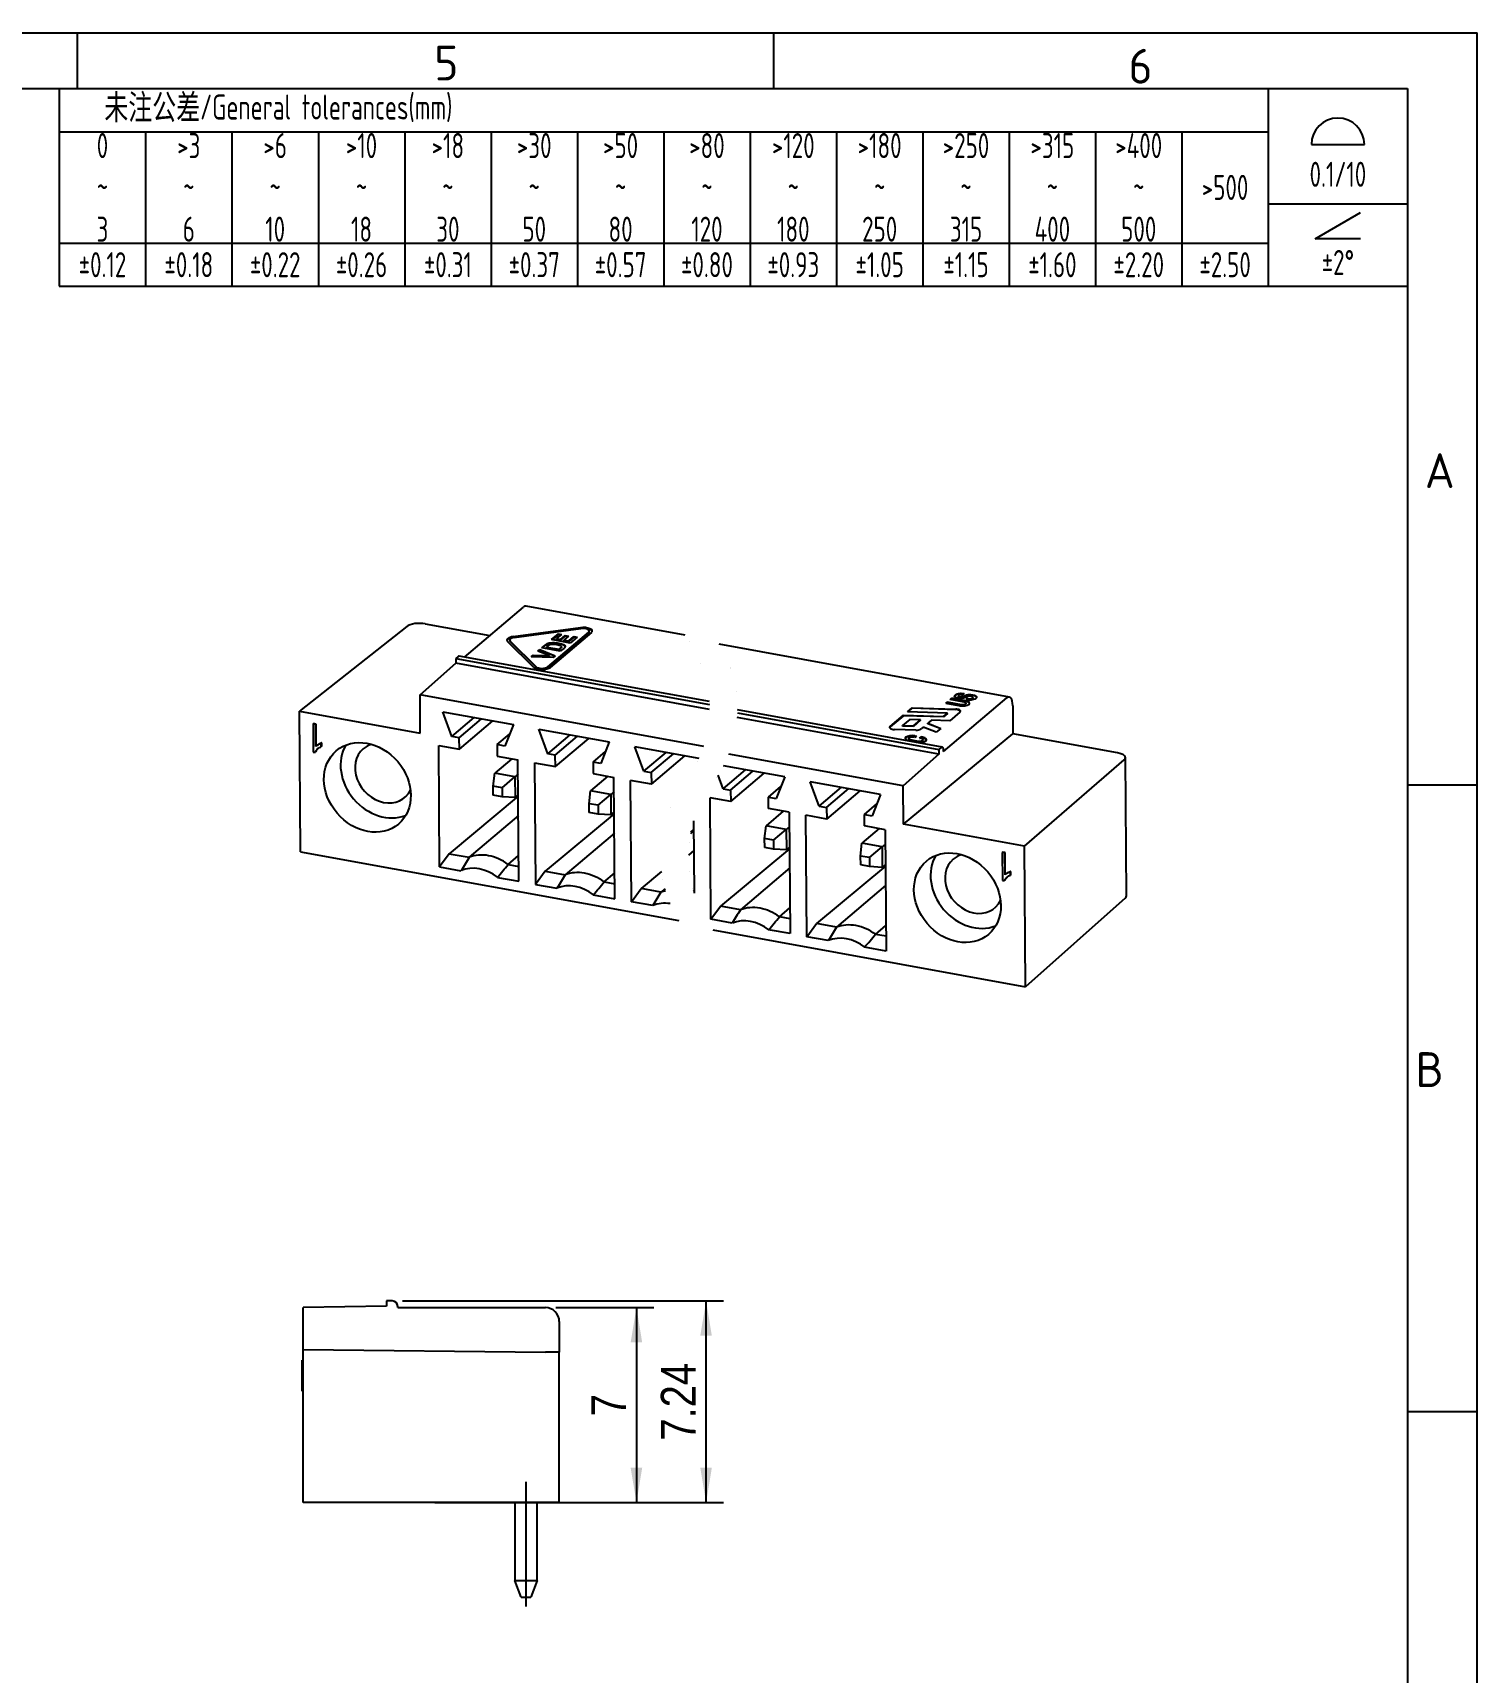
# Model space of a CAD drawing. Header units: millimetres. Extents: x 6 to 292, y 5 to 204.
# Drawn here: x 188.3 to 292, y 86.3 to 204 of the extents above; entities that cross this region are included whole.
import ezdxf
from ezdxf.enums import TextEntityAlignment as Align
from ezdxf.lldxf.tags import DXFTag

# ---------------------------------------------------------------- set-up
doc = ezdxf.new("R2010")
doc.units = ezdxf.units.MM
for name, color, linetype in [('200024132', 7, 'Continuous'), ('TEXT', 7, 'Continuous'), ('图框', 7, 'Continuous'), ('尺寸层', 7, 'Continuous'), ('细实线', 7, 'Continuous'), ('轮廓线', 7, 'Continuous')]:
    doc.layers.add(name, color=color, linetype=linetype)
doc.styles.add('SEACAD_Arial_Narrow', font='ARIALN.TTF')
doc.styles.add('SEACAD_Solid_Edge_ANSI', font='seans.ttf')
tags = doc.linetypes.add('CENTER2', pattern=[28.575, 19.05, -3.175, 3.175, -3.175]).pattern_tags.tags
tags[10:11] = [DXFTag(74, 4), DXFTag(75, 0), DXFTag(340, '0'), DXFTag(46, 0.0), DXFTag(50, 0.0), DXFTag(44, 0.0), DXFTag(45, 0.0)]
tags[8:9] = [DXFTag(74, 4), DXFTag(75, 0), DXFTag(340, '0'), DXFTag(46, 0.0), DXFTag(50, 0.0), DXFTag(44, 0.0), DXFTag(45, 0.0)]
tags[6:7] = [DXFTag(74, 4), DXFTag(75, 0), DXFTag(340, '0'), DXFTag(46, 0.0), DXFTag(50, 0.0), DXFTag(44, 0.0), DXFTag(45, 0.0)]
tags[4:5] = [DXFTag(74, 4), DXFTag(75, 0), DXFTag(340, '0'), DXFTag(46, 0.0), DXFTag(50, 0.0), DXFTag(44, 0.0), DXFTag(45, 0.0)]
tags = doc.linetypes.add('DIVIDE2', pattern=[15.875, 6.35, -3.175, 0, -3.175, 0, -3.175]).pattern_tags.tags
tags[14:15] = [DXFTag(74, 4), DXFTag(75, 0), DXFTag(340, '0'), DXFTag(46, 0.0), DXFTag(50, 0.0), DXFTag(44, 0.0), DXFTag(45, 0.0)]
tags[12:13] = [DXFTag(74, 4), DXFTag(75, 0), DXFTag(340, '0'), DXFTag(46, 0.0), DXFTag(50, 0.0), DXFTag(44, 0.0), DXFTag(45, 0.0)]
tags[10:11] = [DXFTag(74, 4), DXFTag(75, 0), DXFTag(340, '0'), DXFTag(46, 0.0), DXFTag(50, 0.0), DXFTag(44, 0.0), DXFTag(45, 0.0)]
tags[8:9] = [DXFTag(74, 4), DXFTag(75, 0), DXFTag(340, '0'), DXFTag(46, 0.0), DXFTag(50, 0.0), DXFTag(44, 0.0), DXFTag(45, 0.0)]
tags[6:7] = [DXFTag(74, 4), DXFTag(75, 0), DXFTag(340, '0'), DXFTag(46, 0.0), DXFTag(50, 0.0), DXFTag(44, 0.0), DXFTag(45, 0.0)]
tags[4:5] = [DXFTag(74, 4), DXFTag(75, 0), DXFTag(340, '0'), DXFTag(46, 0.0), DXFTag(50, 0.0), DXFTag(44, 0.0), DXFTag(45, 0.0)]
doc.dimstyles.new('DEGSON', dxfattribs={"dimtxt": 2.5, "dimasz": 2.5, "dimexe": 1.25, "dimexo": 0.75, "dimgap": 0.75, "dimtad": 1, "dimdec": 3, "dimlfac": 0.5, "dimdsep": 46, "dimtxsty": 'SEACAD_Arial_Narrow', "dimblk1": '_SE_FILLED', "dimblk2": '_SE_FILLED', "dimsah": 1, "dimcen": 1.25, "dimadec": 1, "dimazin": 0, "dimtfac": 0.7, "dimtdec": 3, "dimtmove": 0, "dimatfit": 3, "dimfxl": 1, "dimtolj": 1, "dimarcsym": 0})

# ---------------------------------------------------------------- blocks, each defined once
blk = doc.blocks.new('SEANNOT_GROUP17')
at = {"layer": '尺寸层', "color": 7, "linetype": 'CENTER2'}
blk.add_line((223.7, 99.97), (223.7, 91.01), dxfattribs=at)
blk = doc.blocks.new('Customer-technical.dft')
at = {"layer": '细实线', "color": 7, "linetype": 'Continuous'}
for p, q in [((-96.8, 0), (0, 0)), ((-96.8, 0), (-96.8, -14.2)), ((-10, 0), (-10, -14.2)), ((0, 0), (0, -14.2)), ((-96.8, -3.1), (-10, -3.1)), ((-90.6, -3.1), (-90.6, -14.2)), ((-84.4, -3.1), (-84.4, -14.2)), ((-78.2, -3.1), (-78.2, -14.2)), ((-72, -3.1), (-72, -14.2)), ((-65.8, -3.1), (-65.8, -14.2)), ((-59.6, -3.1), (-59.6, -14.2)), ((-53.4, -3.1), (-53.4, -14.2)), ((-47.2, -3.1), (-47.2, -14.2)), ((-41, -3.1), (-41, -14.2)), ((-34.8, -3.1), (-34.8, -14.2)), ((-28.6, -3.1), (-28.6, -14.2)), ((-22.4, -3.1), (-22.4, -14.2)), ((-16.2, -3.1), (-16.2, -14.2)), ((-6.9, -4.02), (-3.1, -4.02)), ((-10, -8.29), (0, -8.29)), ((-6.63, -10.79), (-3.37, -8.9)), ((-96.8, -11.1), (-10, -11.1)), ((-3.37, -10.79), (-6.63, -10.79)), ((-96.8, -14.2), (0, -14.2))]:
    blk.add_line(p, q, dxfattribs=at)
blk.add_arc((-5, -4.02), 1.9, 0, 180, dxfattribs=at)
at = {"layer": 'TEXT', "char_height": 1.8, "attachment_point": 5, "style": 'SEACAD_Solid_Edge_ANSI'}
for s, insert, width in [('{\\fSolid Edge ANSI|b0||i0||c0|p34;\\C7;\\H1.8;\\W0.7;未注公差/General tolerances(mm)}', (-81.07, -1.43), 31.4531), ('{\\fSolid Edge ANSI|b0||i0||c0|p34;\\C7;\\H1.8;\\W0.7;0\\P}{\\fSolid Edge ANSI|b0||i0||c0|p34;\\C7;\\H1.8;\\W0.7;~\\P}{\\fSolid Edge ANSI|b0||i0||c0|p34;\\C7;\\H1.8;\\W0.7;3}', (-93.7, -7.1), 8.0664), ('{\\fSolid Edge ANSI|b0||i0||c0|p34;\\C7;\\H1.8;\\W0.7;>3\\P}{\\fSolid Edge ANSI|b0||i0||c0|p34;\\C7;\\H1.8;\\W0.7;~\\P}{\\fSolid Edge ANSI|b0||i0||c0|p34;\\C7;\\H1.8;\\W0.7;6}', (-87.5, -7.1), 6.08), ('{\\fSolid Edge ANSI|b0||i0||c0|p34;\\C7;\\H1.8;\\W0.7;>6\\P}{\\fSolid Edge ANSI|b0||i0||c0|p34;\\C7;\\H1.8;\\W0.7;~\\P}{\\fSolid Edge ANSI|b0||i0||c0|p34;\\C7;\\H1.8;\\W0.7;10}', (-81.3, -7.1), 6.08), ('{\\fSolid Edge ANSI|b0||i0||c0|p34;\\C7;\\H1.8;\\W0.7;>10\\P}{\\fSolid Edge ANSI|b0||i0||c0|p34;\\C7;\\H1.8;\\W0.7;~\\P}{\\fSolid Edge ANSI|b0||i0||c0|p34;\\C7;\\H1.8;\\W0.7;18}', (-75.1, -7.1), 6.08), ('{\\fSolid Edge ANSI|b0||i0||c0|p34;\\C7;\\H1.8;\\W0.7;>18\\P}{\\fSolid Edge ANSI|b0||i0||c0|p34;\\C7;\\H1.8;\\W0.7;~\\P}{\\fSolid Edge ANSI|b0||i0||c0|p34;\\C7;\\H1.8;\\W0.7;30}', (-68.9, -7.1), 6.08), ('{\\fSolid Edge ANSI|b0||i0||c0|p34;\\C7;\\H1.8;\\W0.7;>30\\P}{\\fSolid Edge ANSI|b0||i0||c0|p34;\\C7;\\H1.8;\\W0.7;~\\P}{\\fSolid Edge ANSI|b0||i0||c0|p34;\\C7;\\H1.8;\\W0.7;50}', (-62.7, -7.1), 6.08), ('{\\fSolid Edge ANSI|b0||i0||c0|p34;\\C7;\\H1.8;\\W0.7;>50\\P}{\\fSolid Edge ANSI|b0||i0||c0|p34;\\C7;\\H1.8;\\W0.7;~\\P}{\\fSolid Edge ANSI|b0||i0||c0|p34;\\C7;\\H1.8;\\W0.7;80}', (-56.5, -7.1), 6.08), ('{\\fSolid Edge ANSI|b0||i0||c0|p34;\\C7;\\H1.8;\\W0.7;>80\\P}{\\fSolid Edge ANSI|b0||i0||c0|p34;\\C7;\\H1.8;\\W0.7;~\\P}{\\fSolid Edge ANSI|b0||i0||c0|p34;\\C7;\\H1.8;\\W0.7;120}', (-50.3, -7.1), 6.08), ('{\\fSolid Edge ANSI|b0||i0||c0|p34;\\C7;\\H1.8;\\W0.7;>120\\P}{\\fSolid Edge ANSI|b0||i0||c0|p34;\\C7;\\H1.8;\\W0.7;~\\P}{\\fSolid Edge ANSI|b0||i0||c0|p34;\\C7;\\H1.8;\\W0.7;180}', (-44.1, -7.1), 6.08), ('{\\fSolid Edge ANSI|b0||i0||c0|p34;\\C7;\\H1.8;\\W0.7;>180\\P}{\\fSolid Edge ANSI|b0||i0||c0|p34;\\C7;\\H1.8;\\W0.7;~\\P}{\\fSolid Edge ANSI|b0||i0||c0|p34;\\C7;\\H1.8;\\W0.7;250}', (-37.9, -7.1), 6.08), ('{\\fSolid Edge ANSI|b0||i0||c0|p34;\\C7;\\H1.8;\\W0.7;>250\\P}{\\fSolid Edge ANSI|b0||i0||c0|p34;\\C7;\\H1.8;\\W0.7;~\\P}{\\fSolid Edge ANSI|b0||i0||c0|p34;\\C7;\\H1.8;\\W0.7;315}', (-31.7, -7.1), 6.08), ('{\\fSolid Edge ANSI|b0||i0||c0|p34;\\C7;\\H1.8;\\W0.7;>315\\P}{\\fSolid Edge ANSI|b0||i0||c0|p34;\\C7;\\H1.8;\\W0.7;~\\P}{\\fSolid Edge ANSI|b0||i0||c0|p34;\\C7;\\H1.8;\\W0.7;400}', (-25.5, -7.1), 8.0664), ('{\\fSolid Edge ANSI|b0||i0||c0|p34;\\C7;\\H1.8;\\W0.7;>400\\P}{\\fSolid Edge ANSI|b0||i0||c0|p34;\\C7;\\H1.8;\\W0.7;~\\P}{\\fSolid Edge ANSI|b0||i0||c0|p34;\\C7;\\H1.8;\\W0.7;500}', (-19.3, -7.1), 6.08), ('{\\fSolid Edge ANSI|b0||i0||c0|p34;\\C7;\\H1.8;\\W0.7;0.1/10}', (-5, -6.16), 10), ('{\\fSolid Edge ANSI|b0||i0||c0|p34;\\C7;\\H1.8;\\W0.7;>500}', (-13.1, -7.1), 6.08), ('{\\fSolid Edge ANSI|b0||i0||c0|p34;\\C7;\\H1.8;\\W0.7;±0.12}', (-93.7, -12.65), 6.5796), ('{\\fSolid Edge ANSI|b0||i0||c0|p34;\\C7;\\H1.8;\\W0.7;±0.18}', (-87.5, -12.65), 6.5796), ('{\\fSolid Edge ANSI|b0||i0||c0|p34;\\C7;\\H1.8;\\W0.7;±0.22}', (-81.3, -12.65), 6.5796), ('{\\fSolid Edge ANSI|b0||i0||c0|p34;\\C7;\\H1.8;\\W0.7;±0.26}', (-75.1, -12.65), 6.5796), ('{\\fSolid Edge ANSI|b0||i0||c0|p34;\\C7;\\H1.8;\\W0.7;±0.31}', (-68.9, -12.65), 6.5796), ('{\\fSolid Edge ANSI|b0||i0||c0|p34;\\C7;\\H1.8;\\W0.7;±0.37}', (-62.7, -12.65), 6.5796), ('{\\fSolid Edge ANSI|b0||i0||c0|p34;\\C7;\\H1.8;\\W0.7;±0.57}', (-56.5, -12.65), 6.5796), ('{\\fSolid Edge ANSI|b0||i0||c0|p34;\\C7;\\H1.8;\\W0.7;±0.80}', (-50.3, -12.65), 6.5796), ('{\\fSolid Edge ANSI|b0||i0||c0|p34;\\C7;\\H1.8;\\W0.7;±0.93}', (-44.1, -12.65), 6.5796), ('{\\fSolid Edge ANSI|b0||i0||c0|p34;\\C7;\\H1.8;\\W0.7;±1.05}', (-37.9, -12.65), 6.5796), ('{\\fSolid Edge ANSI|b0||i0||c0|p34;\\C7;\\H1.8;\\W0.7;±1.15}', (-31.7, -12.65), 6.5796), ('{\\fSolid Edge ANSI|b0||i0||c0|p34;\\C7;\\H1.8;\\W0.7;±1.60}', (-25.5, -12.65), 6.5796), ('{\\fSolid Edge ANSI|b0||i0||c0|p34;\\C7;\\H1.8;\\W0.7;±2.20}', (-19.3, -12.65), 6.5796), ('{\\fSolid Edge ANSI|b0||i0||c0|p34;\\C7;\\H1.8;\\W0.7;±2.50}', (-13.1, -12.65), 6.5796), ('{\\fSolid Edge ANSI|b0||i0||c0|p34;\\C7;\\H1.8;\\W0.7;±2°}', (-5, -12.49), 10)]:
    blk.add_mtext(s, dxfattribs=dict(at, insert=insert, width=width))
blk = doc.blocks.new('SE7')
at = {"layer": '200024132', "color": 7, "linetype": 'Continuous'}
for p, q in [((213.7, 112.57), (207.7, 112.47)), ((207.7, 109.47), (207.7, 112.47)), ((213.7, 112.95), (213.7, 112.57)), ((214.1, 112.95), (213.7, 112.95)), ((214.5, 112.47), (214.5, 112.55)), ((214.5, 112.47), (225.1, 112.47)), ((226.1, 111.47), (226.1, 109.27)), ((207.64, 107.29), (207.64, 108.69)), ((207.7, 108.69), (207.64, 108.69)), ((207.7, 98.47), (207.7, 109.47)), ((207.7, 109.47), (225.11, 109.28)), ((226.1, 109.27), (225.11, 109.28)), ((226.1, 98.47), (226.1, 109.27)), ((207.64, 107.03), (207.64, 107.29)), ((207.7, 107.29), (207.64, 107.29)), ((207.64, 106.98), (207.64, 107.03)), ((207.7, 107.03), (207.64, 107.03)), ((207.64, 106.93), (207.64, 106.98)), ((207.7, 106.98), (207.64, 106.98)), ((207.64, 106.88), (207.64, 106.93)), ((207.7, 106.93), (207.64, 106.93)), ((207.7, 106.88), (207.64, 106.88)), ((207.64, 106.82), (207.64, 106.88)), ((207.64, 106.77), (207.64, 106.82)), ((207.7, 106.82), (207.64, 106.82)), ((207.64, 106.69), (207.64, 106.77)), ((207.7, 106.77), (207.64, 106.77)), ((207.64, 106.62), (207.64, 106.69)), ((207.7, 106.69), (207.64, 106.69)), ((207.64, 106.54), (207.64, 106.62)), ((207.7, 106.62), (207.64, 106.62)), ((207.64, 106.48), (207.64, 106.54)), ((207.7, 106.54), (207.64, 106.54)), ((207.7, 106.48), (207.64, 106.48)), ((225.11, 98.47), (207.7, 98.47)), ((222.9, 98.47), (222.9, 92.87)), ((224.5, 92.87), (224.5, 98.47)), ((226.1, 98.47), (225.11, 98.47)), ((223.35, 91.67), (222.9, 92.87)), ((222.9, 92.87), (224.5, 92.87)), ((224.5, 92.87), (224.05, 91.67)), ((223.35, 91.67), (224.05, 91.67))]:
    blk.add_line(p, q, dxfattribs=at)
for centre, radius in [((214.1, 112.55), 0.4), ((225.1, 111.47), 1)]:
    blk.add_arc(centre, radius, 0, 90, dxfattribs=at)
blk = doc.blocks.new('SE8')
at = {"layer": '200024132', "color": 7, "linetype": 'Continuous'}
for p, q in [((219.3, 159.18), (223.53, 162.77)), ((235.13, 160.76), (223.72, 162.84)), ((215.15, 161.38), (207.44, 155.29)), ((216.48, 161.56), (221.11, 160.72)), ((222.79, 160.65), (227.61, 161.29)), ((224.26, 158.44), (222.39, 160.3)), ((222.54, 160.4), (222.54, 160.36)), ((222.57, 160.33), (224.43, 158.48)), ((224.43, 158.45), (222.57, 160.29)), ((227.61, 161.25), (222.79, 160.61)), ((227.65, 161.21), (222.86, 160.57)), ((225.13, 160.08), (225.18, 160.11)), ((225.18, 160.11), (225.23, 160.14)), ((225.18, 160.08), (225.18, 160.11)), ((225.23, 160.1), (225.18, 160.08)), ((225.23, 160.14), (225.3, 160.17)), ((225.23, 160.1), (225.23, 160.14)), ((225.3, 160.13), (225.23, 160.1)), ((225.28, 158.48), (228.21, 160.96)), ((228.21, 160.92), (225.28, 158.44)), ((225.3, 160.17), (225.37, 160.19)), ((225.3, 160.13), (225.3, 160.17)), ((225.37, 160.15), (225.3, 160.13)), ((225.37, 160.19), (225.45, 160.2)), ((225.37, 160.15), (225.37, 160.19)), ((225.45, 160.16), (225.37, 160.15)), ((228.4, 160.94), (225.45, 158.44)), ((225.45, 160.2), (225.54, 160.21)), ((225.45, 160.16), (225.45, 160.2)), ((225.54, 160.17), (225.45, 160.16)), ((225.5, 160.09), (225.46, 160.08)), ((225.55, 160.09), (225.5, 160.09)), ((225.54, 160.43), (226.03, 160.84)), ((226.88, 160.18), (225.54, 160.43)), ((225.54, 160.21), (225.64, 160.22)), ((225.54, 160.17), (225.54, 160.21)), ((225.64, 160.18), (225.54, 160.17)), ((225.61, 160.09), (225.55, 160.09)), ((226.03, 160.8), (225.57, 160.42)), ((225.67, 160.09), (225.61, 160.09)), ((225.64, 160.22), (225.73, 160.22)), ((225.64, 160.18), (225.64, 160.22)), ((225.73, 160.18), (225.64, 160.18)), ((225.74, 160.09), (225.67, 160.09)), ((225.73, 160.22), (225.84, 160.21)), ((225.73, 160.18), (225.73, 160.22)), ((225.84, 160.17), (225.73, 160.18)), ((225.83, 160.08), (225.74, 160.09)), ((225.84, 160.21), (225.95, 160.2)), ((225.84, 160.17), (225.84, 160.21)), ((225.95, 160.16), (225.84, 160.17)), ((226.25, 160.8), (225.9, 160.5)), ((225.9, 160.5), (226.19, 160.44)), ((225.9, 160.46), (225.9, 160.5)), ((226.19, 160.41), (225.9, 160.46)), ((225.95, 160.2), (226.07, 160.18)), ((225.95, 160.16), (225.95, 160.2)), ((226.07, 160.14), (225.95, 160.16)), ((226.03, 160.84), (226.25, 160.8)), ((226.03, 160.8), (226.03, 160.84)), ((226.22, 160.77), (226.03, 160.8)), ((226.07, 160.18), (226.17, 160.16)), ((226.07, 160.14), (226.07, 160.18)), ((226.17, 160.12), (226.07, 160.14)), ((226.17, 160.16), (226.26, 160.13)), ((226.17, 160.12), (226.17, 160.16)), ((226.26, 160.1), (226.17, 160.12)), ((226.19, 160.44), (226.52, 160.72)), ((226.52, 160.69), (226.19, 160.41)), ((226.19, 160.41), (226.19, 160.44)), ((226.26, 160.13), (226.34, 160.11)), ((226.26, 160.1), (226.26, 160.13)), ((226.34, 160.07), (226.26, 160.1)), ((226.34, 160.11), (226.41, 160.07)), ((226.34, 160.07), (226.34, 160.11)), ((226.75, 160.68), (226.42, 160.4)), ((226.42, 160.4), (226.78, 160.34)), ((226.42, 160.37), (226.42, 160.4)), ((226.78, 160.3), (226.42, 160.37)), ((226.52, 160.72), (226.75, 160.68)), ((226.52, 160.69), (226.52, 160.72)), ((226.71, 160.65), (226.52, 160.69)), ((226.78, 160.34), (227.15, 160.65)), ((227.15, 160.61), (226.78, 160.3)), ((226.78, 160.3), (226.78, 160.34)), ((227.38, 160.61), (226.88, 160.18)), ((227.15, 160.65), (227.38, 160.61)), ((227.15, 160.61), (227.15, 160.65)), ((227.34, 160.58), (227.15, 160.61)), ((228.25, 161), (228.25, 161.04)), ((218.83, 159.22), (218.66, 159.08)), ((218.66, 159.08), (218.66, 158.73)), ((218.66, 159.08), (236.89, 155.76)), ((236.88, 155.98), (218.9, 159.25)), ((224.09, 159.2), (224.23, 159.32)), ((225.66, 159.15), (224.09, 159.2)), ((224.23, 159.28), (224.13, 159.2)), ((224.23, 159.32), (225.39, 159.28)), ((224.23, 159.28), (224.23, 159.32)), ((225.39, 159.24), (224.23, 159.28)), ((224.56, 159.6), (224.7, 159.72)), ((225.39, 159.28), (224.56, 159.6)), ((224.7, 159.68), (224.59, 159.59)), ((224.7, 159.72), (225.8, 159.27)), ((224.7, 159.68), (224.7, 159.72)), ((225.77, 159.25), (224.7, 159.68)), ((224.84, 159.83), (225.08, 160.04)), ((226.17, 159.59), (224.84, 159.83)), ((225.08, 160), (224.87, 159.82)), ((225.08, 160.04), (225.13, 160.08)), ((225.08, 160), (225.08, 160.04)), ((225.13, 160.04), (225.08, 160)), ((225.13, 160.04), (225.13, 160.08)), ((225.18, 160.08), (225.13, 160.04)), ((225.26, 159.95), (225.2, 159.9)), ((225.2, 159.9), (226.08, 159.74)), ((225.2, 159.87), (225.2, 159.9)), ((226.08, 159.71), (225.2, 159.87)), ((225.31, 159.99), (225.26, 159.95)), ((225.35, 160.02), (225.31, 159.99)), ((225.38, 160.04), (225.35, 160.02)), ((225.42, 160.06), (225.38, 160.04)), ((225.39, 159.24), (225.39, 159.28)), ((225.46, 160.08), (225.42, 160.06)), ((225.8, 159.27), (225.66, 159.15)), ((225.92, 160.06), (225.83, 160.08)), ((226.02, 160.04), (225.92, 160.06)), ((226.09, 160.02), (226.02, 160.04)), ((226.08, 159.74), (226.18, 159.83)), ((226.18, 159.79), (226.08, 159.71)), ((226.08, 159.71), (226.08, 159.74)), ((226.15, 160.01), (226.09, 160.02)), ((226.2, 159.99), (226.15, 160.01)), ((226.42, 159.8), (226.17, 159.59)), ((226.18, 159.83), (226.21, 159.86)), ((226.18, 159.79), (226.18, 159.83)), ((226.21, 159.82), (226.18, 159.79)), ((226.23, 159.97), (226.2, 159.99)), ((226.21, 159.86), (226.24, 159.88)), ((226.21, 159.82), (226.21, 159.86)), ((226.24, 159.84), (226.21, 159.82)), ((226.25, 159.95), (226.23, 159.97)), ((226.24, 159.88), (226.25, 159.9)), ((226.24, 159.84), (226.24, 159.88)), ((226.25, 159.86), (226.24, 159.84)), ((226.26, 159.94), (226.25, 159.95)), ((226.25, 159.9), (226.26, 159.92)), ((226.25, 159.86), (226.25, 159.9)), ((226.26, 159.88), (226.25, 159.86)), ((226.26, 159.92), (226.26, 159.94)), ((226.26, 159.88), (226.26, 159.92)), ((226.41, 160.04), (226.34, 160.07)), ((226.41, 160.07), (226.46, 160.04)), ((226.41, 160.04), (226.41, 160.07)), ((226.46, 160), (226.41, 160.04)), ((226.47, 159.84), (226.42, 159.8)), ((226.46, 160.04), (226.5, 160)), ((226.46, 160), (226.46, 160.04)), ((226.5, 159.97), (226.46, 160)), ((226.5, 159.88), (226.47, 159.84)), ((226.5, 160), (226.52, 159.97)), ((226.5, 159.97), (226.5, 160)), ((226.52, 159.94), (226.5, 159.97)), ((226.51, 159.91), (226.5, 159.88)), ((226.52, 159.94), (226.51, 159.91)), ((226.52, 159.97), (226.52, 159.94)), ((226.52, 159.94), (226.52, 159.97)), ((226.52, 159.93), (226.52, 159.94)), ((216.1, 156.46), (218.66, 158.73)), ((236.89, 155.41), (218.66, 158.73)), ((216.12, 153.71), (216.1, 156.46)), ((236.47, 152.76), (216.1, 156.46)), ((207.44, 155.29), (216.12, 153.71)), ((207.51, 145.2), (207.44, 155.29)), ((208.44, 154.4), (208.42, 154.37)), ((208.61, 154.34), (208.42, 154.37)), ((208.42, 154.37), (208.43, 152.35)), ((208.64, 154.36), (208.44, 154.4)), ((208.64, 154.36), (208.61, 154.34)), ((208.62, 152.76), (208.61, 154.34)), ((208.65, 152.78), (208.64, 154.36)), ((218.38, 153.48), (217.73, 155.25)), ((217.73, 155.25), (222.8, 154.33)), ((218.38, 153.48), (219.98, 154.84)), ((218.92, 153.39), (220.52, 154.74)), ((218.93, 152.56), (221.33, 154.6)), ((222.8, 154.33), (222.18, 152.79)), ((218.92, 153.39), (218.38, 153.48)), ((218.93, 152.56), (218.92, 153.39)), ((221.63, 152.89), (222.52, 153.64)), ((225.27, 152.23), (224.62, 154)), ((224.62, 154), (229.69, 153.08)), ((225.27, 152.23), (226.87, 153.59)), ((225.81, 152.13), (227.41, 153.49)), ((225.82, 151.31), (228.22, 153.34)), ((229.69, 153.08), (229.07, 151.54)), ((208.43, 152.35), (208.56, 152.33)), ((208.56, 152.33), (208.58, 152.38)), ((208.58, 152.35), (208.56, 152.33)), ((208.58, 152.38), (208.62, 152.44)), ((208.61, 152.4), (208.58, 152.35)), ((208.61, 152.4), (208.58, 152.38)), ((208.65, 152.46), (208.61, 152.4)), ((208.67, 152.81), (208.62, 152.76)), ((208.62, 152.44), (208.67, 152.5)), ((208.65, 152.46), (208.62, 152.44)), ((208.69, 152.52), (208.65, 152.46)), ((208.73, 152.85), (208.67, 152.81)), ((208.7, 152.83), (208.67, 152.81)), ((208.67, 152.5), (208.73, 152.56)), ((208.69, 152.52), (208.67, 152.5)), ((208.75, 152.59), (208.69, 152.52)), ((208.7, 152.83), (208.75, 152.87)), ((208.79, 152.89), (208.73, 152.85)), ((208.75, 152.87), (208.73, 152.85)), ((208.73, 152.56), (208.77, 152.6)), ((208.75, 152.59), (208.73, 152.56)), ((208.75, 152.87), (208.82, 152.91)), ((208.78, 152.61), (208.75, 152.59)), ((208.77, 152.6), (208.82, 152.64)), ((208.82, 152.91), (208.79, 152.89)), ((208.81, 152.9), (208.79, 152.89)), ((208.87, 152.93), (208.81, 152.9)), ((208.83, 152.92), (208.81, 152.9)), ((208.83, 152.92), (208.82, 152.91)), ((208.82, 152.64), (208.88, 152.68)), ((208.83, 152.92), (208.9, 152.96)), ((208.94, 152.96), (208.87, 152.93)), ((208.9, 152.96), (208.87, 152.93)), ((208.88, 152.68), (208.95, 152.72)), ((208.9, 152.96), (208.97, 152.98)), ((209, 152.98), (208.94, 152.96)), ((208.97, 152.98), (208.94, 152.96)), ((208.95, 152.72), (209.01, 152.75)), ((208.97, 152.98), (209.03, 153.01)), ((209.03, 153.01), (209, 152.98)), ((209.01, 152.99), (209, 152.98)), ((209.04, 153.01), (209.01, 152.99)), ((209.01, 152.75), (209.01, 152.99)), ((209.04, 152.77), (209.01, 152.75)), ((209.04, 153.01), (209.03, 153.01)), ((209.04, 152.77), (209.04, 153.01)), ((217.5, 144.12), (217.44, 152.83)), ((217.44, 152.83), (218.93, 152.56)), ((222.69, 151.87), (221.46, 150.83)), ((222.18, 152.79), (221.63, 152.89)), ((221.63, 152.89), (221.64, 152.07)), ((221.64, 152.07), (223.13, 151.79)), ((225.81, 152.13), (225.27, 152.23)), ((225.82, 151.31), (225.81, 152.13)), ((228.52, 151.64), (229.41, 152.39)), ((232.16, 150.98), (231.51, 152.74)), ((236.14, 151.9), (231.51, 152.74)), ((232.16, 150.98), (233.76, 152.33)), ((232.7, 150.88), (234.3, 152.24)), ((232.71, 150.05), (235.11, 152.09)), ((221.36, 149.91), (221.46, 150.83)), ((222.91, 150.57), (221.46, 150.83)), ((223.14, 150.76), (222.91, 150.57)), ((223.19, 143.08), (223.13, 151.79)), ((224.33, 151.58), (224.39, 142.86)), ((224.33, 151.58), (225.82, 151.31)), ((229.07, 151.54), (228.52, 151.64)), ((228.52, 151.64), (228.53, 150.81)), ((228.53, 150.81), (230.02, 150.54)), ((232.16, 150.98), (232.7, 150.88)), ((232.7, 150.88), (232.71, 150.05)), ((221.99, 149.79), (221.36, 149.91)), ((221.36, 149.26), (221.36, 149.91)), ((221.99, 149.79), (222.91, 150.57)), ((221.99, 149.79), (222, 149.15)), ((222.91, 150.57), (222.92, 149.1)), ((228.25, 148.65), (228.35, 149.57)), ((229.58, 150.62), (228.35, 149.57)), ((229.8, 149.31), (228.35, 149.57)), ((230.03, 149.51), (229.8, 149.31)), ((230.08, 141.83), (230.02, 150.54)), ((231.28, 141.61), (231.22, 150.32)), ((232.71, 150.05), (231.22, 150.32)), ((223.15, 149.18), (218.19, 145.06)), ((222, 149.15), (221.36, 149.26)), ((222.92, 149.1), (222, 149.15)), ((222.92, 149.1), (223.15, 149.29)), ((228.88, 148.54), (228.25, 148.65)), ((228.25, 148.01), (228.25, 148.65)), ((228.88, 148.54), (229.8, 149.31)), ((228.88, 148.54), (228.89, 147.9)), ((229.8, 149.31), (229.81, 147.84)), ((223.16, 147.8), (219.63, 144.8)), ((230.04, 147.92), (225.08, 143.81)), ((228.89, 147.9), (228.25, 148.01)), ((229.81, 147.84), (228.89, 147.9)), ((229.81, 147.84), (230.04, 148.04)), ((230.05, 146.54), (226.52, 143.55)), ((207.51, 145.2), (234.68, 140.26)), ((218.19, 145.06), (217.5, 144.12)), ((218.19, 145.06), (219.63, 144.8)), ((222.43, 144.29), (223.18, 144.93)), ((217.5, 144.12), (219.04, 143.84)), ((222.43, 144.29), (223.19, 144.15)), ((225.08, 143.81), (224.39, 142.86)), ((225.08, 143.81), (226.52, 143.55)), ((229.32, 143.04), (230.07, 143.67)), ((233.44, 143.77), (231.97, 142.55)), ((221.65, 143.36), (223.19, 143.08)), ((224.39, 142.86), (225.93, 142.58)), ((229.32, 143.04), (230.08, 142.9)), ((231.28, 141.61), (231.97, 142.55)), ((233.4, 142.29), (231.97, 142.55)), ((233.69, 142.53), (233.4, 142.29)), ((228.54, 142.11), (230.08, 141.83)), ((232.82, 141.33), (231.28, 141.61))]:
    blk.add_line(p, q, dxfattribs=at)
for centre, radius, start, end in [((384.78, 44.12), 193.42, 148.6336, 148.9675), ((33.11, 301.94), 246.37, 319.9334, 320.2152), ((391.67, 42.87), 193.42, 148.6336, 148.9675), ((40, 300.69), 246.37, 319.9334, 320.2152), ((402.05, 39.52), 197.5, 148.6412, 148.9682)]:
    blk.add_arc(centre, radius, start, end, dxfattribs=at)
for centre, major_axis, ratio, start_param, end_param in [((223.54, 161.85), (-0.179, -0.984), 0.394115, 3.141593, 3.58933), ((216.05, 161.21), (1, 0), 0.388873, 1.128729, 2.682072), ((227.81, 161.04), (-0.649, -0.005), 0.397887, 2.697561, 5.018501), ((227.81, 161.01), (-0.649, -0.005), 0.397887, 3.212663, 5.018501), ((222.99, 160.4), (0.649, 0.005), 0.397887, 1.876908, 3.518214), ((222.99, 160.36), (0.649, 0.005), 0.397887, 1.876908, 3.070522), ((223, 160.4), (0.464, 0.003), 0.397887, 1.876908, 3.518203), ((223, 160.36), (0.464, 0.003), 0.397887, 3.141593, 3.518203), ((227.79, 161.04), (-0.464, -0.003), 0.397887, 2.697561, 5.018501), ((227.79, 161), (-0.464, -0.003), 0.397887, 2.697561, 3.141593), ((218.83, 158.86), (-0.072, -0.394), 0.394115, 3.141593, 3.589331), ((224.87, 158.54), (0.649, 0.005), 0.397887, 3.518214, 5.839153), ((224.86, 158.55), (-0.464, -0.003), 0.397887, 0.37661, 2.697561), ((224.86, 158.52), (0.464, 0.003), 0.397887, 3.518203, 5.839153), ((213.51, 150.84), (-2.23, 2.63), 0.828468, 0.277877, 2.863716), ((213.51, 150.84), (-1.49, 1.75), 0.828468, 0, 3.497025), ((213.51, 150.84), (-1.49, 1.75), 0.828468, 5.927753, 6.283185), ((221.04, 141.98), (-2.07, 2.44), 0.828468, 5.493025, 5.998383), ((221.04, 141.98), (-2.07, 2.44), 0.828468, 4.987368, 5.493025), ((220.36, 141.4), (-1.81, 2.14), 0.828468, 4.951616, 6.034123), ((227.93, 140.72), (-2.07, 2.44), 0.828468, 5.493025, 5.998383), ((227.93, 140.72), (-2.07, 2.44), 0.828468, 4.987368, 5.493025), ((227.25, 140.14), (-1.81, 2.14), 0.828468, 4.951616, 6.034123), ((234.14, 138.89), (-1.81, 2.14), 0.828468, 5.520334, 6.034433), ((234.82, 139.47), (-2.07, 2.44), 0.828468, 5.875239, 5.998682)]:
    blk.add_ellipse(centre, major_axis=major_axis, ratio=ratio, start_param=start_param, end_param=end_param, dxfattribs=at)
blk.add_ellipse((212.32, 149.82), major_axis=(-2.23, 2.63), ratio=0.828468, dxfattribs=at)
blk = doc.blocks.new('SE9')
at = {"layer": '200024132', "color": 7, "linetype": 'Continuous'}
for p, q in [((258.41, 156.31), (237.58, 160.1)), ((255.17, 156.56), (255.07, 156.46)), ((253.59, 152.72), (238.89, 155.4)), ((251.1, 155.25), (251.44, 155.54)), ((251.44, 155.5), (251.14, 155.25)), ((251.44, 155.54), (254.56, 155.44)), ((251.44, 155.5), (251.44, 155.54)), ((254.56, 155.4), (251.44, 155.5)), ((253.69, 152.4), (258.22, 156.24)), ((253.84, 155.87), (253.94, 155.96)), ((253.84, 155.87), (254.76, 155.7)), ((253.94, 155.92), (253.87, 155.86)), ((253.94, 155.96), (254.94, 155.77)), ((253.94, 155.96), (253.94, 155.92)), ((254.95, 155.74), (253.94, 155.92)), ((254.15, 156.14), (254.26, 156.22)), ((255.16, 155.95), (254.15, 156.14)), ((254.26, 156.19), (254.19, 156.13)), ((255.18, 156.06), (254.26, 156.22)), ((254.26, 156.22), (254.26, 156.19)), ((254.26, 156.19), (255.26, 156.01)), ((254.74, 156.37), (254.74, 156.33)), ((254.84, 155.69), (254.76, 155.7)), ((255.18, 156.06), (255.26, 156.04)), ((255.3, 156.1), (255.37, 156.19)), ((255.33, 156.1), (255.3, 156.1)), ((255.3, 155.83), (255.3, 155.87)), ((255.37, 156.16), (255.32, 156.1)), ((255.79, 156.26), (255.79, 156.3)), ((258.65, 155.68), (258.67, 153.67)), ((253.35, 152.2), (238.87, 154.84)), ((238.89, 155.18), (253.35, 152.55)), ((249.85, 154.19), (250.81, 155.01)), ((250.81, 154.97), (249.85, 154.16)), ((251.26, 154.7), (250.74, 154.26)), ((250.74, 154.26), (251.52, 154.23)), ((250.74, 154.22), (250.74, 154.26)), ((251.52, 154.19), (250.74, 154.22)), ((250.81, 155.01), (253.68, 154.92)), ((250.81, 154.97), (250.81, 155.01)), ((253.68, 154.88), (250.81, 154.97)), ((253.97, 155.16), (251.1, 155.25)), ((252.04, 154.67), (251.26, 154.7)), ((251.52, 154.23), (252.04, 154.67)), ((252.04, 154.64), (251.52, 154.19)), ((251.52, 154.19), (251.52, 154.23)), ((252.04, 154.64), (252.04, 154.67)), ((252.82, 154.65), (252.56, 154.43)), ((252.56, 154.43), (253.48, 154.06)), ((252.56, 154.39), (252.56, 154.43)), ((253.45, 154.04), (252.56, 154.39)), ((254.13, 154.61), (252.82, 154.65)), ((253.68, 154.92), (253.97, 155.16)), ((253.97, 155.13), (253.68, 154.88)), ((253.68, 154.88), (253.68, 154.92)), ((253.97, 155.13), (253.97, 155.16)), ((254.86, 155.23), (254.13, 154.61)), ((251.7, 153.93), (250.16, 153.98)), ((250.81, 147.18), (258.67, 153.67)), ((251.17, 153.34), (251.17, 153.3)), ((251.25, 153.16), (251.21, 153.16)), ((251.25, 153.16), (251.72, 153.07)), ((251.31, 153.25), (251.5, 153.22)), ((251.87, 153.12), (251.31, 153.22)), ((251.5, 153.22), (251.87, 153.15)), ((251.63, 153.41), (251.52, 153.43)), ((251.63, 153.52), (251.72, 153.5)), ((251.74, 153.5), (251.63, 153.41)), ((251.7, 153.47), (251.63, 153.48)), ((251.74, 153.5), (251.72, 153.5)), ((251.76, 153.06), (251.72, 153.07)), ((251.97, 153.35), (252.07, 153.44)), ((251.97, 153.35), (251.99, 153.35)), ((252.08, 153.33), (251.99, 153.35)), ((252.07, 153.4), (252, 153.34)), ((252.18, 153.42), (252.07, 153.44)), ((252.07, 153.44), (252.07, 153.4)), ((252.07, 153.4), (252.18, 153.38)), ((252.23, 154.14), (252.08, 154.02)), ((252.22, 153.21), (252.22, 153.24)), ((253.15, 153.78), (252.23, 154.14)), ((253.48, 154.06), (253.15, 153.78)), ((266.17, 152.3), (258.67, 153.67)), ((250.79, 149.93), (238.27, 152.21)), ((253.35, 152.2), (250.79, 149.93)), ((253.52, 152.69), (253.35, 152.55)), ((253.35, 152.55), (253.35, 152.2)), ((253.69, 152.4), (253.69, 152.47)), ((266.81, 142.04), (266.74, 151.95)), ((237.86, 149.72), (237.5, 150.71)), ((237.86, 149.72), (239.46, 151.08)), ((242.28, 150.57), (237.88, 151.37)), ((238.4, 149.62), (240, 150.98)), ((238.41, 148.8), (240.81, 150.83)), ((259.49, 145.6), (266.65, 151.79)), ((237.86, 149.72), (238.4, 149.62)), ((238.4, 149.62), (238.41, 148.8)), ((241.12, 149.13), (242, 149.88)), ((242.28, 150.57), (241.66, 149.03)), ((244.75, 148.47), (244.11, 150.23)), ((249.17, 149.31), (244.11, 150.23)), ((244.75, 148.47), (246.35, 149.83)), ((245.29, 148.37), (246.89, 149.73)), ((245.3, 147.54), (247.7, 149.58)), ((250.81, 147.18), (250.79, 149.93)), ((236.98, 140.35), (236.92, 149.07)), ((238.41, 148.8), (236.92, 149.07)), ((241.12, 149.13), (241.66, 149.03)), ((241.12, 148.3), (241.12, 149.13)), ((244.75, 148.47), (245.29, 148.37)), ((245.29, 148.37), (245.3, 147.54)), ((248.01, 147.88), (248.89, 148.63)), ((249.17, 149.31), (248.55, 147.78)), ((235.74, 147.42), (235.77, 142.23)), ((242.18, 148.11), (240.94, 147.07)), ((242.61, 148.03), (241.12, 148.3)), ((242.61, 148.03), (242.67, 139.32)), ((243.87, 139.1), (243.81, 147.82)), ((245.3, 147.54), (243.81, 147.82)), ((248.01, 147.88), (248.55, 147.78)), ((248.01, 147.05), (248.01, 147.88)), ((259.49, 145.6), (250.81, 147.18)), ((235.74, 146.67), (235.51, 146.48)), ((235.54, 146.61), (235.74, 146.78)), ((240.84, 146.14), (240.94, 147.07)), ((241.47, 146.03), (240.84, 146.14)), ((240.85, 145.5), (240.84, 146.14)), ((242.39, 146.8), (240.94, 147.07)), ((241.47, 146.03), (242.39, 146.8)), ((241.47, 146.03), (241.48, 145.39)), ((242.62, 147), (242.39, 146.8)), ((242.39, 146.8), (242.4, 145.34)), ((249.07, 146.86), (247.83, 145.81)), ((249.5, 146.78), (248.01, 147.05)), ((249.5, 146.78), (249.56, 138.06)), ((235.75, 145.29), (235.37, 144.96)), ((242.63, 145.41), (237.67, 141.3)), ((241.48, 145.39), (240.85, 145.5)), ((242.4, 145.34), (241.48, 145.39)), ((242.4, 145.34), (242.63, 145.53)), ((247.73, 144.89), (247.83, 145.81)), ((248.36, 144.78), (247.73, 144.89)), ((247.74, 144.25), (247.73, 144.89)), ((249.28, 145.55), (247.83, 145.81)), ((248.36, 144.78), (249.28, 145.55)), ((249.51, 145.74), (249.28, 145.55)), ((249.28, 145.55), (249.29, 144.08)), ((257.92, 145.17), (257.89, 145.15)), ((258.09, 145.12), (257.89, 145.15)), ((257.89, 145.15), (257.91, 143.13)), ((258.11, 145.14), (257.92, 145.17)), ((258.11, 145.14), (258.09, 145.12)), ((258.1, 143.54), (258.09, 145.12)), ((258.12, 143.56), (258.11, 145.14)), ((259.56, 135.51), (259.49, 145.6)), ((242.64, 144.04), (239.11, 141.04)), ((249.52, 144.16), (244.56, 140.04)), ((248.37, 144.13), (247.74, 144.25)), ((248.36, 144.78), (248.37, 144.13)), ((249.29, 144.08), (248.37, 144.13)), ((249.29, 144.08), (249.52, 144.28)), ((258.2, 143.63), (258.15, 143.58)), ((258.17, 143.61), (258.15, 143.58)), ((258.17, 143.61), (258.23, 143.65)), ((258.27, 143.67), (258.2, 143.63)), ((258.23, 143.65), (258.2, 143.63)), ((258.23, 143.65), (258.3, 143.69)), ((258.3, 143.69), (258.27, 143.67)), ((258.28, 143.68), (258.27, 143.67)), ((258.35, 143.71), (258.28, 143.68)), ((258.31, 143.7), (258.28, 143.68)), ((258.31, 143.7), (258.3, 143.69)), ((258.31, 143.7), (258.38, 143.73)), ((258.42, 143.74), (258.35, 143.71)), ((258.38, 143.73), (258.35, 143.71)), ((258.38, 143.73), (258.44, 143.76)), ((258.48, 143.76), (258.42, 143.74)), ((258.44, 143.76), (258.42, 143.74)), ((258.44, 143.76), (258.51, 143.79)), ((258.51, 143.79), (258.48, 143.76)), ((258.49, 143.77), (258.48, 143.76)), ((258.51, 143.79), (258.49, 143.77)), ((258.49, 143.53), (258.49, 143.77)), ((258.51, 143.79), (258.51, 143.79)), ((258.52, 143.55), (258.51, 143.79)), ((249.53, 142.78), (246, 139.78)), ((257.91, 143.13), (258.03, 143.1)), ((258.03, 143.1), (258.06, 143.16)), ((258.06, 143.13), (258.03, 143.1)), ((258.06, 143.16), (258.1, 143.22)), ((258.08, 143.18), (258.06, 143.13)), ((258.08, 143.18), (258.06, 143.16)), ((258.12, 143.24), (258.08, 143.18)), ((258.15, 143.58), (258.1, 143.54)), ((258.1, 143.22), (258.15, 143.28)), ((258.12, 143.24), (258.1, 143.22)), ((258.17, 143.3), (258.12, 143.24)), ((258.15, 143.28), (258.21, 143.34)), ((258.17, 143.3), (258.15, 143.28)), ((258.23, 143.36), (258.17, 143.3)), ((258.21, 143.34), (258.25, 143.38)), ((258.23, 143.36), (258.21, 143.34)), ((258.26, 143.39), (258.23, 143.36)), ((258.25, 143.38), (258.3, 143.42)), ((258.3, 143.42), (258.36, 143.46)), ((258.36, 143.46), (258.42, 143.5)), ((258.42, 143.5), (258.49, 143.53)), ((258.52, 143.55), (258.49, 143.53)), ((235.73, 142.38), (235.77, 142.42)), ((236.98, 140.35), (237.67, 141.3)), ((239.11, 141.04), (237.67, 141.3)), ((266.72, 141.87), (259.56, 135.51)), ((238.52, 140.07), (236.98, 140.35)), ((241.91, 140.53), (242.66, 141.17)), ((242.67, 140.39), (241.91, 140.53)), ((237.13, 139.59), (259.56, 135.51)), ((242.67, 139.32), (241.13, 139.6)), ((243.87, 139.1), (244.56, 140.04)), ((245.41, 138.82), (243.87, 139.1)), ((246, 139.78), (244.56, 140.04)), ((248.8, 139.27), (249.55, 139.91)), ((249.56, 139.14), (248.8, 139.27)), ((249.56, 138.06), (248.02, 138.34))]:
    blk.add_line(p, q, dxfattribs=at)
for centre, radius, start, end in [((407.75, 38.26), 197.5, 148.6412, 148.9682), ((57.69, 293.89), 239.7, 319.9335, 320.223), ((414.96, 36.82), 197.86, 148.6413, 148.9678), ((64.7, 292.53), 239.54, 319.9333, 320.2231)]:
    blk.add_arc(centre, radius, start, end, dxfattribs=at)
for centre, major_axis, ratio, start_param, end_param in [((254.53, 155.3), (-0.369, -0.003), 0.397887, 2.697561, 4.617423), ((254.53, 155.26), (-0.369, -0.003), 0.397887, 3.266815, 4.617423), ((255.05, 155.86), (-0.492, -0.003), 0.397887, 1.126765, 4.268357), ((255.05, 155.86), (-0.246, -0.002), 0.397887, 1.126765, 4.268357), ((255.05, 155.83), (-0.246, -0.002), 0.397887, 1.126765, 3.141593), ((255.05, 155.83), (-0.492, -0.003), 0.397887, 3.235402, 4.268357), ((258.23, 155.32), (-0.179, -0.984), 0.394115, 2.018534, 3.58933), ((250.2, 154.13), (0.383, 0.003), 0.397887, 2.697561, 4.617423), ((250.2, 154.09), (0.383, 0.003), 0.397887, 2.697561, 3.020864), ((251.42, 153.34), (0.492, 0.003), 0.397887, 1.126765, 4.268357), ((251.42, 153.31), (0.492, 0.003), 0.397887, 1.126765, 3.047783), ((251.42, 153.34), (0.246, 0.002), 0.397887, 1.126765, 4.268357), ((251.42, 153.31), (0.246, 0.002), 0.397887, 3.141593, 4.268357), ((251.73, 154.08), (0.383, 0.003), 0.397887, 4.617423, 5.839153), ((251.97, 153.24), (-0.492, -0.003), 0.397887, 1.126765, 4.268357), ((251.97, 153.24), (-0.246, -0.002), 0.397887, 1.126765, 4.268357), ((251.97, 153.2), (-0.246, -0.002), 0.397887, 1.126765, 3.141593), ((251.97, 153.2), (-0.492, -0.003), 0.397887, 3.235402, 4.268357), ((253.52, 152.33), (-0.072, -0.394), 0.394115, 2.018534, 3.589331), ((265.74, 151.95), (-1, 0), 0.388873, 2.716969, 4.270319), ((255.87, 142.91), (-2.23, 2.63), 0.828468, 0.277877, 2.863716), ((255.87, 142.91), (-1.49, 1.75), 0.828468, 5.927753, 6.283185), ((255.87, 142.91), (-1.49, 1.75), 0.828468, 0, 3.497025), ((265.81, 142.03), (-1, -0.007), 0.397887, 2.715014, 3.141593), ((239.84, 137.63), (-1.81, 2.14), 0.828468, 4.951926, 6.034433), ((240.53, 138.21), (-2.07, 2.44), 0.828468, 5.493025, 5.998682), ((240.53, 138.21), (-2.07, 2.44), 0.828468, 4.987666, 5.493025), ((246.73, 136.38), (-1.81, 2.14), 0.828468, 4.951926, 6.034434), ((247.42, 136.96), (-2.07, 2.44), 0.828468, 5.493025, 5.998682), ((247.42, 136.96), (-2.07, 2.44), 0.828468, 4.987666, 5.493025)]:
    blk.add_ellipse(centre, major_axis=major_axis, ratio=ratio, start_param=start_param, end_param=end_param, dxfattribs=at)
blk.add_ellipse((254.68, 141.9), major_axis=(-2.23, 2.63), ratio=0.828468, dxfattribs=at)
for points, knots in [([(255.37, 156.19), (255.37, 156.19), (255.37, 156.2), (255.42, 156.19), (255.48, 156.19), (255.6, 156.18), (255.7, 156.21), (255.77, 156.25), (255.81, 156.3), (255.76, 156.34), (255.68, 156.37), (255.55, 156.38), (255.45, 156.34), (255.34, 156.3), (255.21, 156.25), (255.02, 156.2), (254.8, 156.21), (254.6, 156.25), (254.45, 156.33), (254.5, 156.44), (254.63, 156.53), (254.88, 156.59), (255.06, 156.57), (255.17, 156.56)], [0, 0, 0, 0, 0.002099, 0.011061, 0.028639, 0.073211, 0.102691, 0.136958, 0.178267, 0.211277, 0.242571, 0.2719, 0.312557, 0.36133, 0.415409, 0.474686, 0.551864, 0.606158, 0.676605, 0.759851, 0.835902, 0.905639, 1, 1, 1, 1]), ([(255.13, 156.52), (255.04, 156.53), (254.87, 156.55), (254.63, 156.49), (254.53, 156.42), (254.5, 156.37), (254.49, 156.36)], [0.0100722, 0.0100722, 0.0100722, 0.0100722, 0.0943605, 0.164098, 0.2401492, 0.2746658, 0.2746658, 0.2746658, 0.2746658]), ([(255.07, 156.46), (255.04, 156.47), (254.98, 156.47), (254.9, 156.47), (254.84, 156.46), (254.79, 156.43), (254.75, 156.4), (254.73, 156.36), (254.78, 156.33), (254.83, 156.31), (254.92, 156.31), (255.01, 156.34), (255.07, 156.36), (255.14, 156.39), (255.22, 156.43), (255.32, 156.46), (255.44, 156.48), (255.57, 156.49), (255.71, 156.48), (255.84, 156.45), (255.98, 156.41), (256.06, 156.34), (256.06, 156.24), (255.95, 156.15), (255.74, 156.09), (255.51, 156.08), (255.38, 156.09), (255.33, 156.1)], [0, 0, 0, 0, 0.034011, 0.053161, 0.070972, 0.093685, 0.124478, 0.153947, 0.178675, 0.194514, 0.221508, 0.251725, 0.288145, 0.302418, 0.348924, 0.389463, 0.426551, 0.45782, 0.506484, 0.549708, 0.601816, 0.658938, 0.718706, 0.804212, 0.873039, 0.951084, 1, 1, 1, 1]), ([(256.05, 156.29), (256.05, 156.29), (256.04, 156.32), (255.98, 156.37), (255.84, 156.41), (255.71, 156.44), (255.57, 156.45), (255.44, 156.44), (255.32, 156.43), (255.22, 156.39), (255.14, 156.36), (255.07, 156.32), (255.01, 156.3), (254.92, 156.27), (254.83, 156.27), (254.78, 156.29), (254.75, 156.31), (254.74, 156.33), (254.74, 156.33)], [0.3337186, 0.3337186, 0.3337186, 0.3337186, 0.3410618, 0.3981836, 0.4502923, 0.4935157, 0.5421804, 0.5734487, 0.6105373, 0.6510756, 0.6975823, 0.7118548, 0.7482746, 0.7784916, 0.8054862, 0.8213246, 0.8460535, 0.8553744, 0.8553744, 0.8553744, 0.8553744]), ([(255.79, 156.26), (255.79, 156.24), (255.76, 156.21), (255.7, 156.17), (255.6, 156.15), (255.48, 156.15), (255.42, 156.16), (255.38, 156.16), (255.37, 156.16), (255.37, 156.16)], [0.8260553, 0.8260553, 0.8260553, 0.8260553, 0.8630416, 0.8973087, 0.9267886, 0.9713607, 0.9889394, 0.9979006, 1, 1, 1, 1])]:
    blk.add_open_spline(points, degree=3, knots=knots, dxfattribs=at)
blk = doc.blocks.new('DMBLK13')
at = {"layer": '尺寸层', "linetype": 'Continuous'}
for points in [[(232.05, 109.97), (231.64, 112.47), (231.22, 109.97)], [(232.05, 100.97), (231.22, 100.97), (231.64, 98.47)]]:
    blk.add_hatch(color=7, dxfattribs=at).paths.add_polyline_path(points)
at = {"layer": '尺寸层', "color": 7, "linetype": 'Continuous'}
for p, q in [((225.85, 112.47), (232.89, 112.47)), ((231.64, 112.47), (231.64, 98.47)), ((217.16, 98.47), (232.89, 98.47))]:
    blk.add_line(p, q, dxfattribs=at)
at = {"layer": '尺寸层', "color": 7, "linetype": 'Continuous', "style": 'SEACAD_Arial_Narrow'}
blk.add_text('7', height=2.5, rotation=90, dxfattribs=at).set_placement((228.39, 104.67), align=Align.TOP_LEFT)
blk = doc.blocks.new('_SE_FILLED')
at = {"color": 0}
blk.add_line((0, 0), (-1, 0), dxfattribs=at)
blk.add_solid([(0, 0), (-1, -0.1665), (-1, 0.1665), (0, 0)], dxfattribs=at)
blk = doc.blocks.new('DMBLK14')
at = {"layer": '尺寸层', "linetype": 'Continuous'}
for points in [[(237.05, 110.45), (236.64, 112.95), (236.22, 110.45)], [(237.05, 100.97), (236.22, 100.97), (236.64, 98.47)]]:
    blk.add_hatch(color=7, dxfattribs=at).paths.add_polyline_path(points)
at = {"layer": '尺寸层', "color": 7, "linetype": 'Continuous'}
for p, q in [((214.85, 112.95), (237.89, 112.95)), ((236.64, 98.47), (236.64, 112.95)), ((225.86, 98.47), (237.89, 98.47))]:
    blk.add_line(p, q, dxfattribs=at)
at = {"layer": '尺寸层', "color": 7, "linetype": 'Continuous', "style": 'SEACAD_Arial_Narrow'}
blk.add_text('7.24', height=2.5, rotation=90, dxfattribs=at).set_placement((233.39, 102.92), align=Align.TOP_LEFT)
blk = doc.blocks.new('SE19')
at = {"layer": '尺寸层', "color": 7, "linetype": 'DIVIDE2', "const_width": 0.00013}
for points in [[(234.68, 140.26, -0.308257), (235.13, 150.18, 0.333333), (235.13, 160.76, 0.333333)], [(237.13, 139.59, -0.333333), (237.13, 150.18, 0.308257), (237.58, 160.1, 0.308257)]]:
    blk.add_lwpolyline(points, format="xyb", dxfattribs=at)
blk = doc.blocks.new('A4-drawing_frame')
at = {"layer": '细实线', "color": 7, "linetype": 'Continuous'}
for p, q in [((-286.5, 199), (0, 199)), ((-100.5, 195), (-100.5, 199)), ((-50.5, 195), (-50.5, 199)), ((0, 0), (0, 199)), ((-5, 145), (0, 145)), ((-5, 100), (0, 100))]:
    blk.add_line(p, q, dxfattribs=at)
at = {"layer": '轮廓线', "color": 7, "linetype": 'Continuous'}
for p, q in [((-282, 195), (-5, 195)), ((-5, 195), (-5, 5))]:
    blk.add_line(p, q, dxfattribs=at)
at = {"layer": 'TEXT', "char_height": 2.5, "attachment_point": 7}
for s, insert, width in [('{\\fSolid Edge ANSI|b0||i0||c0|p34;\\C7;\\H2.5;\\W1.;5}', (-74.88, 195.58), 1.8836), ('{\\fSolid Edge ANSI|b0||i0||c0|p34;\\C7;\\H2.5;\\W1.;6}', (-25.04, 195.35), 1.8836), ('{\\fSolid Edge ANSI|b0||i0||c0|p34;\\C7;\\H2.5;\\W1.;A}', (-3.76, 166.31), 1.8293), ('{\\fSolid Edge ANSI|b0||i0||c0|p34;\\C7;\\H2.5;\\W1.;B}', (-4.43, 123.31), 2.3402)]:
    blk.add_mtext(s, dxfattribs=dict(at, insert=insert, width=width))

msp = doc.modelspace()

# ---------------------------------------------------------------- block references
at = {"layer": '图框', "color": 7}
msp.add_blockref('A4-drawing_frame', (292, 5), dxfattribs=at)
at = {"layer": '尺寸层', "color": 7}
msp.add_blockref('Customer-technical.dft', (287, 200), dxfattribs=at)
at = {"layer": '尺寸层'}
for name in ['SE8', 'SE19', 'SE9', 'SE7', 'SEANNOT_GROUP17']:
    msp.add_blockref(name, (0, 0), dxfattribs=at)

# ---------------------------------------------------------------- dimensions: what is measured, and where the dimension line sits
at = {"layer": '尺寸层', "color": 7, "linetype": 'Continuous'}
for base, p1, p2, picture, middle in [((236.6368, 112.9459), (225.1143, 98.4659), (213.6969, 112.9459), 'DMBLK14', (236.6368, 105.7059)), ((231.6368, 98.4659), (225.0969, 112.4659), (216.4056, 98.4659), 'DMBLK13', (231.6368, 105.4659))]:
    dim = msp.add_linear_dim(base=base, p1=p1, p2=p2, angle=90, text='\\A1;<>', dimstyle='DEGSON', dxfattribs=at)
    dim.commit()
    dim.dimension.update_dxf_attribs({"geometry": picture, "text_midpoint": middle, "dimtype": 160})

doc.saveas('drawing.dxf')
